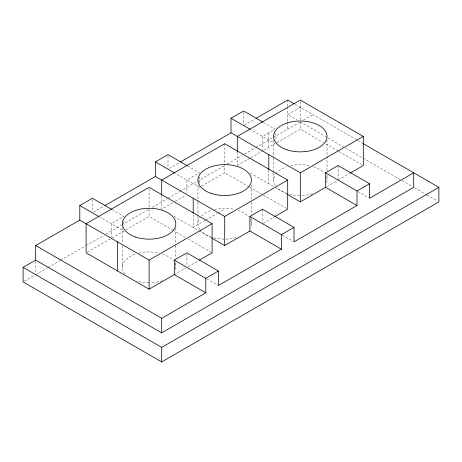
<?xml version="1.0" encoding="UTF-8"?>
<svg xmlns="http://www.w3.org/2000/svg" width="462" height="462" viewBox="0 0 462 462"><rect width="100%" height="100%" fill="white"/><g stroke="black" fill="none" stroke-linecap="round" stroke-linejoin="round"><path stroke-width="0.35" stroke-dasharray="2.31 1.73" d="M93.647 212.093L103.627 206.329M169.248 168.445L179.851 162.324M244.219 125.162L254.781 119.063M300.3 107.334L287.699 114.605L297.054 120.01M24.301 281.231L34.5 275.34M35.701 274.647L47.551 267.804M48.175 267.446L60.025 260.603M60.649 260.245L85.603 245.836M86.227 245.478L103.69 235.395M106.185 233.951L121.154 225.312M121.777 224.948L149.226 209.107M152.345 207.305L167.313 198.66M167.937 198.302L179.164 191.817M179.787 191.459L196.633 181.733M197.257 181.375L224.076 165.887M227.194 164.091L242.163 155.446M244.658 154.008L255.267 147.886M255.89 147.522L272.73 137.797M273.354 137.439L300.3 121.881M303.297 120.149L312.901 114.605M87.33 252.113L110.072 238.987M111.902 237.93L123.903 231L99.809 217.094M125.745 229.937L149.099 216.453L172.182 229.776M172.765 202.789L161.7 209.176L161.7 195.692M175.219 201.368L185.672 195.339M249.03 186.85L224.699 172.805L199.497 187.353L175.41 173.446M237.301 165.529L250.208 158.079M250.82 157.721L262.503 150.982M263.646 150.317L275.098 143.705L251.01 129.799M276.946 142.643L300.3 129.158L323.377 142.481M205.197 220.432L193.203 227.362L193.203 214.587M205.798 220.091L217.383 213.398M217.995 213.046L224.699 209.176M174.301 274.647L185.701 268.064M188.126 266.661L198.579 260.632M263.115 223.371L274.18 216.984M326.698 186.66L336.902 180.769M338.097 180.076L349.78 173.337M295.183 104.377L357.114 140.136M357.738 140.494L362.11 143.018M300.173 121.812L401.443 180.272M402.067 180.636L412.451 186.631M414.553 187.843L426.414 194.693M427.038 195.056L437.653 201.184M325.872 143.919L338.351 151.126M338.975 151.484L363.299 165.529M263.363 122.378L275.098 129.158L262.503 136.429L262.503 149.596M357.865 191.487L368.982 197.909M250.271 173.019L274.359 186.925M274.977 187.283L286.711 194.057M249.653 187.208L262.751 194.773M263.375 195.131L287.699 209.176M187.763 166.025L199.497 172.805L186.902 180.076L186.902 193.243M282.265 235.135L293.382 241.557M174.053 216.308L198.758 230.573M199.376 230.931L211.111 237.705M172.805 230.134L185.903 237.699M188.398 239.137L211.475 252.466M112.162 209.673L123.903 216.453L111.302 223.724L111.302 236.891M206.664 278.782L217.781 285.204M338.097 165.529L338.097 178.69M327.027 140.009L327.027 170.778M327.027 175.069L327.027 180.076M300.3 101.478L300.3 121.35M300.3 122.06L300.3 129.158M287.699 100.058L287.699 106.295M287.699 106.988L287.699 121.535M287.699 122.228L287.699 129.158M275.098 133.316L275.098 138.854M273.573 140.009L273.573 157.184M273.573 157.894L273.573 172.205M273.573 172.921L273.573 180.076M268.797 132.796L268.797 147.343M268.797 170.23L268.797 183.714M262.503 209.869L262.503 222.338M251.426 185.089L251.426 201.542M251.426 202.258L251.426 214.426M251.426 218L251.426 223.724M243.601 112.353L243.601 124.134M237.301 152.044L237.301 164.819M224.699 143.705L224.699 172.805M199.497 176.958L199.497 183.195M197.973 184.373L197.973 201.542M197.973 202.258L197.973 215.852M197.973 216.568L197.973 223.724M186.902 254.21L186.902 265.985M175.831 228.02L175.831 245.189M175.831 245.905L175.831 258.073M175.831 262.364L175.831 267.371M168.001 156L168.001 167.781M149.099 188.773L149.099 208.645M149.099 209.355L149.099 216.453M123.903 221.298L123.903 226.149M122.372 227.304L122.372 243.047M122.372 245.905L122.372 267.371M92.4 199.648L92.4 211.429M35.701 261.486L35.701 273.261M250.52 219.733A26.727 15.431 0 0 1 250.52 227.72M236.215 237.653A26.727 15.431 0 0 1 224.699 239.16M224.006 239.154A26.727 15.431 0 0 1 211.942 237.283M211.336 237.093A26.727 15.431 0 0 1 200.202 229.897M199.821 229.36A26.727 15.431 0 0 1 200.202 217.556M201.553 216.008A26.727 15.431 0 0 1 211.336 210.36M214.472 209.471A26.727 15.431 0 0 1 234.274 209.321M238.063 210.36A26.727 15.431 0 0 1 248.781 217.025M174.919 263.38A26.727 15.431 0 0 1 174.919 271.367M162.462 280.734A26.727 15.431 0 0 1 150.491 282.784M149.099 282.802A26.727 15.431 0 0 1 136.96 281.121M125.023 274.07A26.727 15.431 0 0 1 135.736 254.008M138.871 253.118A26.727 15.431 0 0 1 159.326 253.118M162.462 254.008A26.727 15.431 0 0 1 173.181 260.672M312.439 193.826A26.727 15.431 0 0 1 300.3 195.513M299.607 195.507A26.727 15.431 0 0 1 289.426 194.173M286.937 193.445A26.727 15.431 0 0 1 277.154 187.791M275.416 185.712A26.727 15.431 0 0 1 275.416 174.44M275.802 173.908A26.727 15.431 0 0 1 286.937 166.713M290.725 165.673A26.727 15.431 0 0 1 309.875 165.673M313.663 166.713A26.727 15.431 0 0 1 324.376 173.377M326.391 176.732A26.727 15.431 0 0 1 326.391 183.42"/><path stroke-width="0.69" d="M325.502 172.805L356.999 190.991L356.999 205.538L325.502 187.353L325.502 172.805L338.097 165.529L369.6 183.714L369.6 198.267L413.698 172.805L413.698 187.353L161.7 332.842L35.701 260.1L35.701 245.547L79.799 220.091L79.799 205.538L92.4 198.262L111.55 209.321M104.874 205.613L155.399 176.444L155.399 161.891L168.001 154.62L187.145 165.673M180.475 161.966L231 132.796L231 118.243L243.601 110.972L262.745 122.026M256.023 118.347L287.699 100.058L293.936 103.661M362.734 143.376L438.9 187.353L438.9 201.9L161.7 361.942L23.1 281.924L23.1 267.371L35.701 260.1M79.799 220.091L149.099 260.1L212.098 223.724L212.098 252.824L199.191 260.273M155.399 176.444L224.699 216.453L287.699 180.076L287.699 209.176L274.792 216.626M231 132.796L300.3 172.805L363.299 136.429L363.299 165.529L350.392 172.979M174.301 260.1L205.798 278.286L205.798 292.833L174.301 274.647L174.301 260.1L186.902 252.824L218.399 271.009L218.399 285.556L281.398 249.185L281.398 234.638L249.902 216.453L249.902 231L281.398 249.185M249.902 216.453L262.503 209.176L293.999 227.362L293.999 241.909L356.999 205.538M212.098 223.724L149.099 187.353L86.099 223.724L86.099 252.824L149.099 289.195L174.301 274.647M211.729 238.063L224.699 245.547L249.902 231M287.329 194.415L300.3 201.9L325.502 187.353M205.798 278.286L218.399 271.009M281.398 234.638L293.999 227.362M356.999 190.991L369.6 183.714M35.701 245.547L161.7 318.295L205.798 292.833M23.1 267.371L161.7 347.395L438.9 187.353M363.299 136.429L300.3 100.058L237.301 136.429L237.301 151.334M231 118.243L250.15 129.296M287.699 180.076L224.699 143.705L161.7 180.076L161.7 194.981M155.399 161.891L174.549 172.944M79.799 205.538L98.949 216.591M300.3 172.805L300.3 201.9M268.797 154.614L268.797 169.519M224.699 216.453L224.699 245.547M193.203 198.262L193.203 213.167M161.7 318.295L161.7 332.842M161.7 347.395L161.7 361.942M149.099 260.1L149.099 289.195M117.602 241.909L117.602 271.009M211.336 193.439A26.727 15.431 0 0 0 251.426 180.076A26.727 15.431 0 0 0 211.336 166.713A26.727 15.431 0 0 0 211.336 193.439M135.736 237.087A26.727 15.431 0 0 0 175.831 223.724A26.727 15.431 0 0 0 135.736 210.36A26.727 15.431 0 0 0 135.736 237.087M286.937 149.792A26.727 15.431 0 0 0 327.027 136.429A26.727 15.431 0 0 0 286.937 123.065A26.727 15.431 0 0 0 286.937 149.792"/></g></svg>
